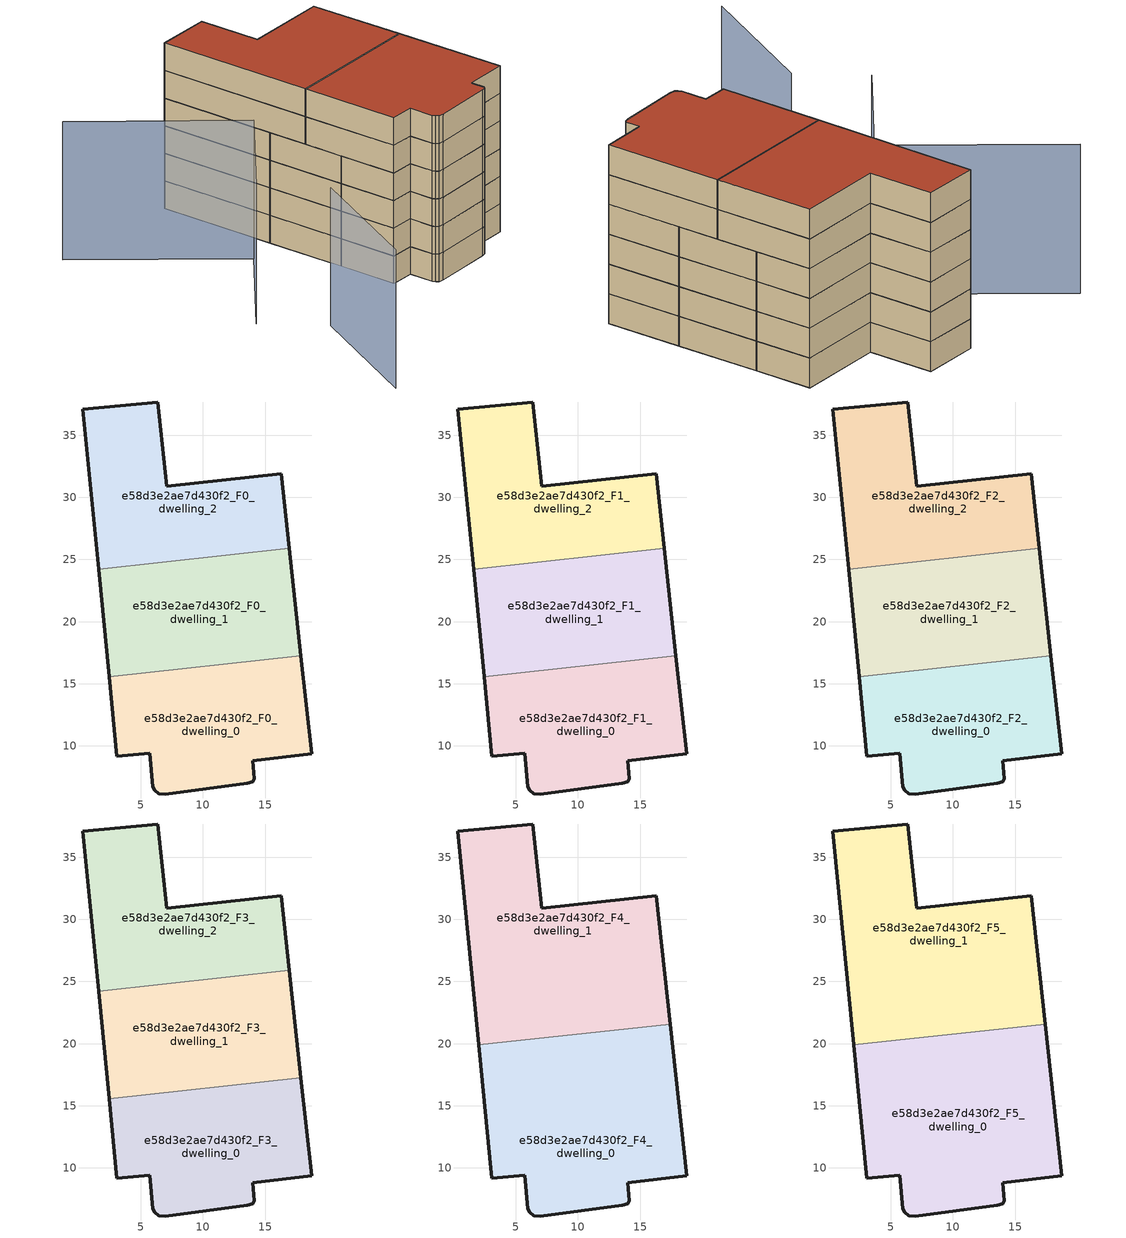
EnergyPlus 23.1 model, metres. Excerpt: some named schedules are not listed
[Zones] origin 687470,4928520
e58d3e2ae7d430f2_F0_dwelling_0
 floor ground (EU_floor_Construction): 18.74,9.38 17.88,17.24 2.44,15.57 3.07,9.15 5.72,9.39 5.97,6.72 6.14,6.42 6.43,6.17 6.97,6.13 13.58,7.01 14,7.13 14.15,7.34 14,8.82 z0
 wall outside (EU_wall_Construction): 17.88,17.24 18.74,9.38 14,8.82 14.15,7.34 14,7.13 13.58,7.01 6.97,6.13 6.43,6.17 6.14,6.42 5.97,6.72 5.72,9.39 3.07,9.15 2.44,15.57 z0:3
 wall to e58d3e2ae7d430f2_F0_dwelling_1 (EU_wall_Construction): 2.44,15.57 17.88,17.24 z0:3
e58d3e2ae7d430f2_F0_dwelling_1
 floor ground (EU_floor_Construction): 17.88,17.24 16.94,25.89 1.6,24.23 2.44,15.57 z0
 wall outside (EU_wall_Construction): 16.94,25.89 17.88,17.24 / 2.44,15.57 1.6,24.23 z0:3
 wall to e58d3e2ae7d430f2_F0_dwelling_2 (EU_wall_Construction): 1.6,24.23 16.94,25.89 z0:3
e58d3e2ae7d430f2_F0_dwelling_2
 floor ground (EU_floor_Construction): 16.94,25.89 16.29,31.9 7.09,30.91 6.38,37.67 0.35,37.07 1.6,24.23 z0
 wall outside (EU_wall_Construction): 1.6,24.23 0.35,37.07 6.38,37.67 7.09,30.91 16.29,31.9 16.94,25.89 z0:3
e58d3e2ae7d430f2_F1_dwelling_0
 floor to e58d3e2ae7d430f2_F0_dwelling_0 (EU_floor_Construction): 18.74,9.38 17.88,17.24 2.44,15.57 3.07,9.15 5.72,9.39 5.97,6.72 6.14,6.42 6.43,6.17 6.97,6.13 13.58,7.01 14,7.13 14.15,7.34 14,8.82 z3
 wall outside (EU_wall_Construction): 17.88,17.24 18.74,9.38 14,8.82 14.15,7.34 14,7.13 13.58,7.01 6.97,6.13 6.43,6.17 6.14,6.42 5.97,6.72 5.72,9.39 3.07,9.15 2.44,15.57 z3:6
 wall to e58d3e2ae7d430f2_F1_dwelling_1 (EU_wall_Construction): 2.44,15.57 17.88,17.24 z3:6
e58d3e2ae7d430f2_F1_dwelling_1
 floor to e58d3e2ae7d430f2_F0_dwelling_1 (EU_floor_Construction): 17.88,17.24 16.94,25.89 1.6,24.23 2.44,15.57 z3
 wall outside (EU_wall_Construction): 16.94,25.89 17.88,17.24 / 2.44,15.57 1.6,24.23 z3:6
 wall to e58d3e2ae7d430f2_F1_dwelling_2 (EU_wall_Construction): 1.6,24.23 16.94,25.89 z3:6
e58d3e2ae7d430f2_F1_dwelling_2
 floor to e58d3e2ae7d430f2_F0_dwelling_2 (EU_floor_Construction): 16.94,25.89 16.29,31.9 7.09,30.91 6.38,37.67 0.35,37.07 1.6,24.23 z3
 wall outside (EU_wall_Construction): 1.6,24.23 0.35,37.07 6.38,37.67 7.09,30.91 16.29,31.9 16.94,25.89 z3:6
e58d3e2ae7d430f2_F2_dwelling_0
 floor to e58d3e2ae7d430f2_F1_dwelling_0 (EU_floor_Construction): 18.74,9.38 17.88,17.24 2.44,15.57 3.07,9.15 5.72,9.39 5.97,6.72 6.14,6.42 6.43,6.17 6.97,6.13 13.58,7.01 14,7.13 14.15,7.34 14,8.82 z6
 wall outside (EU_wall_Construction): 17.88,17.24 18.74,9.38 14,8.82 14.15,7.34 14,7.13 13.58,7.01 6.97,6.13 6.43,6.17 6.14,6.42 5.97,6.72 5.72,9.39 3.07,9.15 2.44,15.57 z6:9
 wall to e58d3e2ae7d430f2_F2_dwelling_1 (EU_wall_Construction): 2.44,15.57 17.88,17.24 z6:9
e58d3e2ae7d430f2_F2_dwelling_1
 floor to e58d3e2ae7d430f2_F1_dwelling_1 (EU_floor_Construction): 17.88,17.24 16.94,25.89 1.6,24.23 2.44,15.57 z6
 wall outside (EU_wall_Construction): 16.94,25.89 17.88,17.24 / 2.44,15.57 1.6,24.23 z6:9
 wall to e58d3e2ae7d430f2_F2_dwelling_2 (EU_wall_Construction): 1.6,24.23 16.94,25.89 z6:9
e58d3e2ae7d430f2_F2_dwelling_2
 floor to e58d3e2ae7d430f2_F1_dwelling_2 (EU_floor_Construction): 16.94,25.89 16.29,31.9 7.09,30.91 6.38,37.67 0.35,37.07 1.6,24.23 z6
 wall outside (EU_wall_Construction): 1.6,24.23 0.35,37.07 6.38,37.67 7.09,30.91 16.29,31.9 16.94,25.89 z6:9
e58d3e2ae7d430f2_F3_dwelling_0
 floor to e58d3e2ae7d430f2_F2_dwelling_0 (EU_floor_Construction): 18.74,9.38 17.88,17.24 2.44,15.57 3.07,9.15 5.72,9.39 5.97,6.72 6.14,6.42 6.43,6.17 6.97,6.13 13.58,7.01 14,7.13 14.15,7.34 14,8.82 z9
 wall outside (EU_wall_Construction): 17.88,17.24 18.74,9.38 14,8.82 14.15,7.34 14,7.13 13.58,7.01 6.97,6.13 6.43,6.17 6.14,6.42 5.97,6.72 5.72,9.39 3.07,9.15 2.44,15.57 z9:12
 wall to e58d3e2ae7d430f2_F3_dwelling_1 (EU_wall_Construction): 2.44,15.57 17.88,17.24 z9:12
e58d3e2ae7d430f2_F3_dwelling_1
 floor to e58d3e2ae7d430f2_F2_dwelling_1 (EU_floor_Construction): 17.88,17.24 16.94,25.89 1.6,24.23 2.44,15.57 z9
 wall outside (EU_wall_Construction): 16.94,25.89 17.88,17.24 / 2.44,15.57 1.6,24.23 z9:12
 wall to e58d3e2ae7d430f2_F3_dwelling_2 (EU_wall_Construction): 1.6,24.23 16.94,25.89 z9:12
e58d3e2ae7d430f2_F3_dwelling_2
 floor to e58d3e2ae7d430f2_F2_dwelling_2 (EU_floor_Construction): 16.94,25.89 16.29,31.9 7.09,30.91 6.38,37.67 0.35,37.07 1.6,24.23 z9
 wall outside (EU_wall_Construction): 1.6,24.23 0.35,37.07 6.38,37.67 7.09,30.91 16.29,31.9 16.94,25.89 z9:12
e58d3e2ae7d430f2_F4_dwelling_0
 floor to e58d3e2ae7d430f2_F3_dwelling_0 (EU_floor_Construction): 18.74,9.38 17.88,17.24 2.44,15.57 3.07,9.15 5.72,9.39 5.97,6.72 6.14,6.42 6.43,6.17 6.97,6.13 13.58,7.01 14,7.13 14.15,7.34 14,8.82 z12
 floor to e58d3e2ae7d430f2_F3_dwelling_1 (EU_floor_Construction): 17.88,17.24 17.41,21.56 2.02,19.89 2.44,15.57 z12
 wall outside (EU_wall_Construction): 17.41,21.56 18.74,9.38 14,8.82 14.15,7.34 14,7.13 13.58,7.01 6.97,6.13 6.43,6.17 6.14,6.42 5.97,6.72 5.72,9.39 3.07,9.15 2.02,19.89 z12:15
 wall to e58d3e2ae7d430f2_F4_dwelling_1 (EU_wall_Construction): 2.02,19.89 17.41,21.56 z12:15
e58d3e2ae7d430f2_F4_dwelling_1
 floor to e58d3e2ae7d430f2_F3_dwelling_1 (EU_floor_Construction): 17.41,21.56 16.94,25.89 1.6,24.23 2.02,19.89 z12
 floor to e58d3e2ae7d430f2_F3_dwelling_2 (EU_floor_Construction): 16.94,25.89 16.29,31.9 7.09,30.91 6.38,37.67 0.35,37.07 1.6,24.23 z12
 wall outside (EU_wall_Construction): 2.02,19.89 0.35,37.07 6.38,37.67 7.09,30.91 16.29,31.9 17.41,21.56 z12:15
e58d3e2ae7d430f2_F5_dwelling_0
 floor to e58d3e2ae7d430f2_F4_dwelling_0 (EU_floor_Construction): 18.74,9.38 17.41,21.56 2.02,19.89 3.07,9.15 5.72,9.39 5.97,6.72 6.14,6.42 6.43,6.17 6.97,6.13 13.58,7.01 14,7.13 14.15,7.34 14,8.82 z15
 wall outside (EU_wall_Construction): 17.41,21.56 18.74,9.38 14,8.82 14.15,7.34 14,7.13 13.58,7.01 6.97,6.13 6.43,6.17 6.14,6.42 5.97,6.72 5.72,9.39 3.07,9.15 2.02,19.89 z15:18
 wall to e58d3e2ae7d430f2_F5_dwelling_1 (EU_wall_Construction): 2.02,19.89 17.41,21.56 z15:18
 roof outside (EU_roof_Construction): 17.41,21.56 18.74,9.38 14,8.82 14.15,7.34 14,7.13 13.58,7.01 6.97,6.13 6.43,6.17 6.14,6.42 5.97,6.72 5.72,9.39 3.07,9.15 2.02,19.89 z18
e58d3e2ae7d430f2_F5_dwelling_1
 floor to e58d3e2ae7d430f2_F4_dwelling_1 (EU_floor_Construction): 17.41,21.56 16.29,31.9 7.09,30.91 6.38,37.67 0.35,37.07 2.02,19.89 z15
 wall outside (EU_wall_Construction): 2.02,19.89 0.35,37.07 6.38,37.67 7.09,30.91 16.29,31.9 17.41,21.56 z15:18
 roof outside (EU_roof_Construction): 16.29,31.9 17.41,21.56 2.02,19.89 0.35,37.07 6.38,37.67 7.09,30.91 z18
shading: -8.06,7.3 -14.08,-6.81 / -14.86,36.62 -2.02,23.03 / -2.02,23.03 -12.63,13.01 z0:15
[Building]
EU S2 Campaign: North Axis=0; Terrain=City; Solar Distribution=FullExterior
[Site:Location]
Bologna: Latitude=44.5; Longitude=11.25; Time Zone=1; Elevation=37
[SizingPeriod:WeatherFileDays]
AnnualSizingPeriod: Begin Month=1; Begin Day of Month=1; End Month=12; End Day of Month=31; Day of Week for Start Day=Monday; Use Weather File Daylight Saving Period=No; Use Weather File Rain and Snow Indicators=No
[MATERIAL]
EU_InternalMass_Material: Roughness=MediumRough; Thickness=0.1; Conductivity=1; Density=1800; Specific Heat=900; Thermal Absorptance=0.9; Solar Absorptance=0.7; Visible Absorptance=0.7
[MATERIAL:NOMASS] Roughness=MediumRough; Thermal Absorptance=0.9; Solar Absorptance=0.7; Visible Absorptance=0.7
Name | Thermal Resistance
EU_wall_NoMass | 0.905828
EU_roof_NoMass | 0.37593
EU_floor_NoMass | 0.67114
[CONSTRUCTION]
EU_wall_Construction: EU_wall_NoMass
EU_roof_Construction: EU_roof_NoMass
EU_floor_Construction: EU_floor_NoMass
EU_InternalMass_Construction: EU_InternalMass_Material
[ZONE] Type=1; Multiplier=1; Ceiling Height=autocalculate; Floor Area=autocalculate; Part of Total Floor Area=Yes
Name | Volume
e58d3e2ae7d430f2_F0_dwelling_0; e58d3e2ae7d430f2_F1_dwelling_0; e58d3e2ae7d430f2_F2_dwelling_0; e58d3e2ae7d430f2_F3_dwelling_0 | 404.057
e58d3e2ae7d430f2_F4_dwelling_0; e58d3e2ae7d430f2_F5_dwelling_0 | 606.111
e58d3e2ae7d430f2_F0_dwelling_1; e58d3e2ae7d430f2_F1_dwelling_1; e58d3e2ae7d430f2_F2_dwelling_1; e58d3e2ae7d430f2_F3_dwelling_1 | 404.073
e58d3e2ae7d430f2_F4_dwelling_1; e58d3e2ae7d430f2_F5_dwelling_1 | 606.101
e58d3e2ae7d430f2_F0_dwelling_2; e58d3e2ae7d430f2_F1_dwelling_2; e58d3e2ae7d430f2_F2_dwelling_2; e58d3e2ae7d430f2_F3_dwelling_2 | 404.059
[INTERNALMASS] Construction=EU_InternalMass_Construction
Name | Zone or ZoneList | Surface Area
e58d3e2ae7d430f2_F0_dwelling_0_EU_InternalMass | e58d3e2ae7d430f2_F0_dwelling_0 | 134.686
e58d3e2ae7d430f2_F0_dwelling_1_EU_InternalMass | e58d3e2ae7d430f2_F0_dwelling_1 | 134.691
e58d3e2ae7d430f2_F0_dwelling_2_EU_InternalMass | e58d3e2ae7d430f2_F0_dwelling_2 | 134.686
e58d3e2ae7d430f2_F1_dwelling_0_EU_InternalMass | e58d3e2ae7d430f2_F1_dwelling_0 | 134.686
e58d3e2ae7d430f2_F1_dwelling_1_EU_InternalMass | e58d3e2ae7d430f2_F1_dwelling_1 | 134.691
e58d3e2ae7d430f2_F1_dwelling_2_EU_InternalMass | e58d3e2ae7d430f2_F1_dwelling_2 | 134.686
e58d3e2ae7d430f2_F2_dwelling_0_EU_InternalMass | e58d3e2ae7d430f2_F2_dwelling_0 | 134.686
e58d3e2ae7d430f2_F2_dwelling_1_EU_InternalMass | e58d3e2ae7d430f2_F2_dwelling_1 | 134.691
e58d3e2ae7d430f2_F2_dwelling_2_EU_InternalMass | e58d3e2ae7d430f2_F2_dwelling_2 | 134.686
e58d3e2ae7d430f2_F3_dwelling_0_EU_InternalMass | e58d3e2ae7d430f2_F3_dwelling_0 | 134.686
e58d3e2ae7d430f2_F3_dwelling_1_EU_InternalMass | e58d3e2ae7d430f2_F3_dwelling_1 | 134.691
e58d3e2ae7d430f2_F3_dwelling_2_EU_InternalMass | e58d3e2ae7d430f2_F3_dwelling_2 | 134.686
e58d3e2ae7d430f2_F4_dwelling_0_EU_InternalMass | e58d3e2ae7d430f2_F4_dwelling_0 | 202.037
e58d3e2ae7d430f2_F4_dwelling_1_EU_InternalMass | e58d3e2ae7d430f2_F4_dwelling_1 | 202.034
e58d3e2ae7d430f2_F5_dwelling_0_EU_InternalMass | e58d3e2ae7d430f2_F5_dwelling_0 | 202.037
e58d3e2ae7d430f2_F5_dwelling_1_EU_InternalMass | e58d3e2ae7d430f2_F5_dwelling_1 | 202.034
[OTHEREQUIPMENT] Fuel Type=Electricity; Design Level Calculation Method=Watts/Area; Power per Zone Floor Area=1; Fraction Latent=0; Fraction Radiant=0; Fraction Lost=0; Carbon Dioxide Generation Rate=0; EndUse Subcategory=EU_Step8_InternalGains
Name | Zone or ZoneList or Space or SpaceList | Schedule
EU_Step8_InternalGain_e58d3e2ae7d430f2_F0_dwelling_0_f000 | e58d3e2ae7d430f2_F0_dwelling_0 | EU_Step8_GainSchedule_e58d3e2ae7d430f2_F0_dwelling_0_f000
EU_Step8_InternalGain_e58d3e2ae7d430f2_F0_dwelling_1_f000 | e58d3e2ae7d430f2_F0_dwelling_1 | EU_Step8_GainSchedule_e58d3e2ae7d430f2_F0_dwelling_1_f000
EU_Step8_InternalGain_e58d3e2ae7d430f2_F0_dwelling_2_f000 | e58d3e2ae7d430f2_F0_dwelling_2 | EU_Step8_GainSchedule_e58d3e2ae7d430f2_F0_dwelling_2_f000
EU_Step8_InternalGain_e58d3e2ae7d430f2_F1_dwelling_0_f000 | e58d3e2ae7d430f2_F1_dwelling_0 | EU_Step8_GainSchedule_e58d3e2ae7d430f2_F1_dwelling_0_f000
EU_Step8_InternalGain_e58d3e2ae7d430f2_F1_dwelling_1_f000 | e58d3e2ae7d430f2_F1_dwelling_1 | EU_Step8_GainSchedule_e58d3e2ae7d430f2_F1_dwelling_1_f000
EU_Step8_InternalGain_e58d3e2ae7d430f2_F1_dwelling_2_f000 | e58d3e2ae7d430f2_F1_dwelling_2 | EU_Step8_GainSchedule_e58d3e2ae7d430f2_F1_dwelling_2_f000
EU_Step8_InternalGain_e58d3e2ae7d430f2_F2_dwelling_0_f000 | e58d3e2ae7d430f2_F2_dwelling_0 | EU_Step8_GainSchedule_e58d3e2ae7d430f2_F2_dwelling_0_f000
EU_Step8_InternalGain_e58d3e2ae7d430f2_F2_dwelling_1_f000 | e58d3e2ae7d430f2_F2_dwelling_1 | EU_Step8_GainSchedule_e58d3e2ae7d430f2_F2_dwelling_1_f000
EU_Step8_InternalGain_e58d3e2ae7d430f2_F2_dwelling_2_f000 | e58d3e2ae7d430f2_F2_dwelling_2 | EU_Step8_GainSchedule_e58d3e2ae7d430f2_F2_dwelling_2_f000
EU_Step8_InternalGain_e58d3e2ae7d430f2_F3_dwelling_0_f000 | e58d3e2ae7d430f2_F3_dwelling_0 | EU_Step8_GainSchedule_e58d3e2ae7d430f2_F3_dwelling_0_f000
EU_Step8_InternalGain_e58d3e2ae7d430f2_F3_dwelling_1_f000 | e58d3e2ae7d430f2_F3_dwelling_1 | EU_Step8_GainSchedule_e58d3e2ae7d430f2_F3_dwelling_1_f000
EU_Step8_InternalGain_e58d3e2ae7d430f2_F3_dwelling_2_f000 | e58d3e2ae7d430f2_F3_dwelling_2 | EU_Step8_GainSchedule_e58d3e2ae7d430f2_F3_dwelling_2_f000
EU_Step8_InternalGain_e58d3e2ae7d430f2_F4_dwelling_0_f000 | e58d3e2ae7d430f2_F4_dwelling_0 | EU_Step8_GainSchedule_e58d3e2ae7d430f2_F4_dwelling_0_f000
EU_Step8_InternalGain_e58d3e2ae7d430f2_F4_dwelling_1_f000 | e58d3e2ae7d430f2_F4_dwelling_1 | EU_Step8_GainSchedule_e58d3e2ae7d430f2_F4_dwelling_1_f000
EU_Step8_InternalGain_e58d3e2ae7d430f2_F5_dwelling_0_f000 | e58d3e2ae7d430f2_F5_dwelling_0 | EU_Step8_GainSchedule_e58d3e2ae7d430f2_F5_dwelling_0_f000
EU_Step8_InternalGain_e58d3e2ae7d430f2_F5_dwelling_1_f000 | e58d3e2ae7d430f2_F5_dwelling_1 | EU_Step8_GainSchedule_e58d3e2ae7d430f2_F5_dwelling_1_f000
[ZONEVENTILATION:DESIGNFLOWRATE] Schedule=EU_AlwaysOn; Design Flow Rate Calculation Method=AirChanges/Hour; Air Changes per Hour=0.73129; Ventilation Type=Natural; Fan Pressure Rise=0; Fan Total Efficiency=1; Constant Term Coefficient=1; Temperature Term Coefficient=0; Velocity Term Coefficient=0; Velocity Squared Term Coefficient=0; Minimum Indoor Temperature=-100; Maximum Indoor Temperature=100; Delta Temperature=-100; Minimum Outdoor Temperature=-100; Maximum Outdoor Temperature=100; Maximum Wind Speed=40
Name | Zone or ZoneList or Space or SpaceList
EU_ConstantAir_e58d3e2ae7d430f2_F0_dwelling_0 | e58d3e2ae7d430f2_F0_dwelling_0
EU_ConstantAir_e58d3e2ae7d430f2_F0_dwelling_1 | e58d3e2ae7d430f2_F0_dwelling_1
EU_ConstantAir_e58d3e2ae7d430f2_F0_dwelling_2 | e58d3e2ae7d430f2_F0_dwelling_2
EU_ConstantAir_e58d3e2ae7d430f2_F1_dwelling_0 | e58d3e2ae7d430f2_F1_dwelling_0
EU_ConstantAir_e58d3e2ae7d430f2_F1_dwelling_1 | e58d3e2ae7d430f2_F1_dwelling_1
EU_ConstantAir_e58d3e2ae7d430f2_F1_dwelling_2 | e58d3e2ae7d430f2_F1_dwelling_2
EU_ConstantAir_e58d3e2ae7d430f2_F2_dwelling_0 | e58d3e2ae7d430f2_F2_dwelling_0
EU_ConstantAir_e58d3e2ae7d430f2_F2_dwelling_1 | e58d3e2ae7d430f2_F2_dwelling_1
EU_ConstantAir_e58d3e2ae7d430f2_F2_dwelling_2 | e58d3e2ae7d430f2_F2_dwelling_2
EU_ConstantAir_e58d3e2ae7d430f2_F3_dwelling_0 | e58d3e2ae7d430f2_F3_dwelling_0
EU_ConstantAir_e58d3e2ae7d430f2_F3_dwelling_1 | e58d3e2ae7d430f2_F3_dwelling_1
EU_ConstantAir_e58d3e2ae7d430f2_F3_dwelling_2 | e58d3e2ae7d430f2_F3_dwelling_2
EU_ConstantAir_e58d3e2ae7d430f2_F4_dwelling_0 | e58d3e2ae7d430f2_F4_dwelling_0
EU_ConstantAir_e58d3e2ae7d430f2_F4_dwelling_1 | e58d3e2ae7d430f2_F4_dwelling_1
EU_ConstantAir_e58d3e2ae7d430f2_F5_dwelling_0 | e58d3e2ae7d430f2_F5_dwelling_0
EU_ConstantAir_e58d3e2ae7d430f2_F5_dwelling_1 | e58d3e2ae7d430f2_F5_dwelling_1
[HVACTEMPLATE:THERMOSTAT] Constant Heating Setpoint=20; Constant Cooling Setpoint=50
EU_HeatOnly_e58d3e2ae7d430f2_F0_dwelling_0; EU_HeatOnly_e58d3e2ae7d430f2_F0_dwelling_1; EU_HeatOnly_e58d3e2ae7d430f2_F0_dwelling_2; EU_HeatOnly_e58d3e2ae7d430f2_F1_dwelling_0; EU_HeatOnly_e58d3e2ae7d430f2_F1_dwelling_1; EU_HeatOnly_e58d3e2ae7d430f2_F1_dwelling_2; EU_HeatOnly_e58d3e2ae7d430f2_F2_dwelling_0; EU_HeatOnly_e58d3e2ae7d430f2_F2_dwelling_1; EU_HeatOnly_e58d3e2ae7d430f2_F2_dwelling_2; EU_HeatOnly_e58d3e2ae7d430f2_F3_dwelling_0; EU_HeatOnly_e58d3e2ae7d430f2_F3_dwelling_1; EU_HeatOnly_e58d3e2ae7d430f2_F3_dwelling_2; EU_HeatOnly_e58d3e2ae7d430f2_F4_dwelling_0; EU_HeatOnly_e58d3e2ae7d430f2_F4_dwelling_1; EU_HeatOnly_e58d3e2ae7d430f2_F5_dwelling_0; EU_HeatOnly_e58d3e2ae7d430f2_F5_dwelling_1
[HVACTEMPLATE:ZONE:IDEALLOADSAIRSYSTEM] System Availability Schedule=EU_AlwaysOn; Maximum Heating Supply Air Temperature=50; Minimum Cooling Supply Air Temperature=13; Maximum Heating Supply Air Humidity Ratio=0.0156; Minimum Cooling Supply Air Humidity Ratio=0.0077; Heating Limit=NoLimit; Cooling Limit=NoLimit; Heating Availability Schedule=EU_AlwaysOn; Cooling Availability Schedule=EU_CoolingOff; Dehumidification Control Type=ConstantSensibleHeatRatio; Cooling Sensible Heat Ratio=0.7; Dehumidification Setpoint=60; Humidification Control Type=None; Humidification Setpoint=30; Outdoor Air Method=None; Outdoor Air Flow Rate per Person=0.00944; Outdoor Air Flow Rate per Zone Floor Area=0; Outdoor Air Flow Rate per Zone=0; Demand Controlled Ventilation Type=None; Outdoor Air Economizer Type=NoEconomizer; Heat Recovery Type=None; Sensible Heat Recovery Effectiveness=0.7; Latent Heat Recovery Effectiveness=0.65
Name | Template Thermostat
e58d3e2ae7d430f2_F0_dwelling_0 | EU_HeatOnly_e58d3e2ae7d430f2_F0_dwelling_0
e58d3e2ae7d430f2_F0_dwelling_1 | EU_HeatOnly_e58d3e2ae7d430f2_F0_dwelling_1
e58d3e2ae7d430f2_F0_dwelling_2 | EU_HeatOnly_e58d3e2ae7d430f2_F0_dwelling_2
e58d3e2ae7d430f2_F1_dwelling_0 | EU_HeatOnly_e58d3e2ae7d430f2_F1_dwelling_0
e58d3e2ae7d430f2_F1_dwelling_1 | EU_HeatOnly_e58d3e2ae7d430f2_F1_dwelling_1
e58d3e2ae7d430f2_F1_dwelling_2 | EU_HeatOnly_e58d3e2ae7d430f2_F1_dwelling_2
e58d3e2ae7d430f2_F2_dwelling_0 | EU_HeatOnly_e58d3e2ae7d430f2_F2_dwelling_0
e58d3e2ae7d430f2_F2_dwelling_1 | EU_HeatOnly_e58d3e2ae7d430f2_F2_dwelling_1
